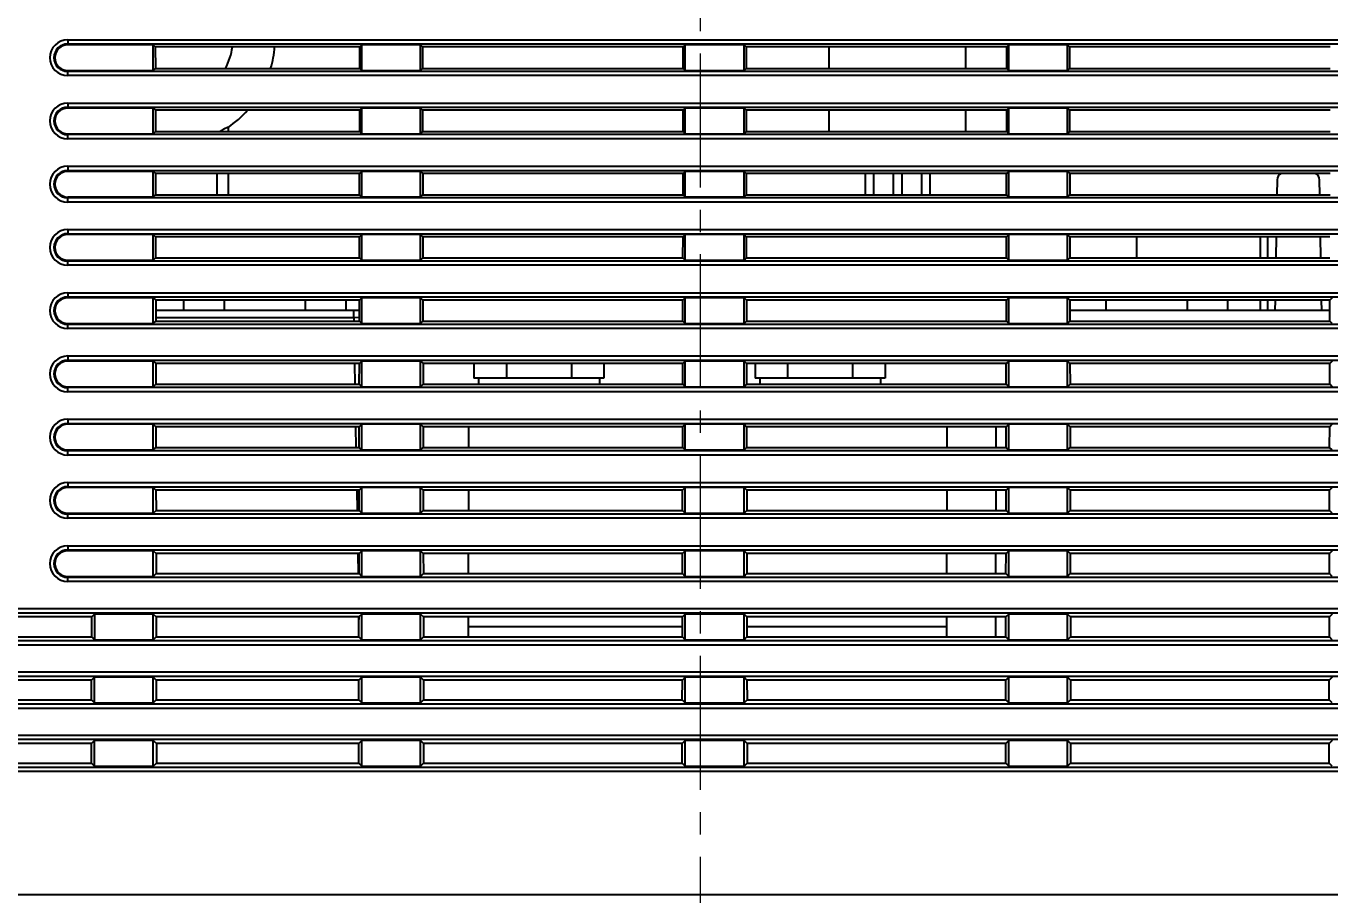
# Model space of a CAD drawing. Header units: millimetres. Extents: x 509 to 2449, y -194 to 649.
# Drawn here: x 2097.2 to 2189.9, y 409.1 to 470.9 of the extents above; entities that cross this region are included whole.
import ezdxf

# ---------------------------------------------------------------- set-up
doc = ezdxf.new("R2010")
doc.units = ezdxf.units.MM
doc.header["$PDMODE"] = 3
doc.header["$PDSIZE"] = 0.7
doc.linetypes.add('CENTER', pattern=[17.8, 10.75, -2.35, 2.35, -2.35])
doc.linetypes.add('CENTER2', pattern=[28.575, 19.05, -3.175, 3.175, -3.175])
doc.layers.get('0').update_dxf_attribs({"linetype": 'CONTINUOUS'})
doc.layers.get('Defpoints').update_dxf_attribs({"linetype": 'CONTINUOUS'})
doc.layers.add('3', color=112, linetype='CENTER', lineweight=15)
doc.layers.add('Dim', color=1, linetype='CONTINUOUS')
doc.styles.add('OMI-1', font='arial.ttf', dxfattribs={"oblique": 1, "height": 3})
doc.dimstyles.new('1', dxfattribs={"dimtxt": 5, "dimasz": 2.5, "dimexe": 0.8, "dimexo": 0.3, "dimgap": 0.5, "dimtad": 1, "dimtoh": 1, "dimdec": 1, "dimzin": 0, "dimdsep": 46, "dimtxsty": 'OMI-1', "dimcen": 0, "dimclrd": 256, "dimclre": 256, "dimclrt": 256, "dimadec": 0, "dimazin": 0, "dimtfac": 0.8, "dimtdec": 1, "dimtix": 1, "dimtmove": 0, "dimatfit": 3, "dimfxl": 1, "dimtolj": 1, "dimtzin": 0, "dimarcsym": 0})

# ---------------------------------------------------------------- blocks, each defined once
blk = doc.blocks.new('*D4089')
at = {"layer": 'Defpoints', "color": 0}
for p in [(2249.386, 529.596), (2057.85, 481.728), (2249.386, 443.628)]:
    blk.add_point(p, dxfattribs=at)
at = {"layer": 'Dim', "lineweight": -2}
for p, q in [((2057.85, 482.028), (2057.85, 530.396)), ((2249.386, 443.928), (2249.386, 530.396)), ((2060.35, 529.596), (2246.886, 529.596))]:
    blk.add_line(p, q, dxfattribs=at)
at = {"layer": 'Dim'}
for points in [[(2060.35, 530.013), (2060.35, 529.18), (2057.85, 529.596)], [(2246.886, 529.18), (2246.886, 530.013), (2249.386, 529.596)]]:
    blk.add_solid(points, dxfattribs=at)
at = {"layer": 'Dim', "insert": (2153.618, 531.628), "char_height": 3, "attachment_point": 5, "style": 'OMI-1'}
blk.add_mtext('\\A1;191.5', dxfattribs=at)

msp = doc.modelspace()

# ---------------------------------------------------------------- linework, layer by layer
at = {"color": 7, "linetype": 'Continuous'}
for p, q in [((2100.15, 469.903), (2100.15, 469.541)), ((2100.15, 469.903), (2215.15, 469.903)), ((2100.15, 469.604), (2215.15, 469.604)), ((2106.237, 469.541), (2100.15, 469.541)), ((2106.237, 467.716), (2106.237, 469.541)), ((2106.237, 469.541), (2106.378, 469.4)), ((2106.378, 469.4), (2106.381, 467.86)), ((2120.921, 469.4), (2106.378, 469.4)), ((2120.918, 467.86), (2120.921, 469.4)), ((2121.062, 469.541), (2120.921, 469.4)), ((2121.062, 467.716), (2121.062, 469.541)), ((2125.237, 469.541), (2121.062, 469.541)), ((2125.237, 467.716), (2125.237, 469.541)), ((2125.237, 469.541), (2125.378, 469.4)), ((2125.378, 469.4), (2125.381, 467.86)), ((2143.921, 469.4), (2125.378, 469.4)), ((2143.918, 467.86), (2143.921, 469.4)), ((2144.062, 469.541), (2143.921, 469.4)), ((2144.062, 467.716), (2144.062, 469.541)), ((2148.237, 469.541), (2144.062, 469.541)), ((2148.237, 467.716), (2148.237, 469.541)), ((2148.237, 469.541), (2148.378, 469.4)), ((2148.378, 469.4), (2148.381, 467.86)), ((2166.921, 469.4), (2148.378, 469.4)), ((2154.3, 467.86), (2154.3, 469.4)), ((2164, 467.86), (2164, 469.4)), ((2166.918, 467.86), (2166.921, 469.4)), ((2167.062, 469.541), (2166.921, 469.4)), ((2167.062, 467.716), (2167.062, 469.541)), ((2171.237, 469.541), (2167.062, 469.541)), ((2171.237, 467.716), (2171.237, 469.541)), ((2171.237, 469.541), (2171.378, 469.4)), ((2171.378, 469.4), (2171.381, 467.86)), ((2189.921, 469.4), (2171.378, 469.4)), ((2100.15, 467.354), (2100.15, 467.716)), ((2100.15, 467.716), (2106.237, 467.716)), ((2215.15, 467.652), (2100.15, 467.652)), ((2215.15, 467.354), (2100.15, 467.354)), ((2106.237, 467.716), (2106.381, 467.86)), ((2106.381, 467.86), (2120.918, 467.86)), ((2121.062, 467.716), (2120.918, 467.86)), ((2121.062, 467.716), (2125.237, 467.716)), ((2125.237, 467.716), (2125.381, 467.86)), ((2125.381, 467.86), (2143.918, 467.86)), ((2144.062, 467.716), (2143.918, 467.86)), ((2144.062, 467.716), (2148.237, 467.716)), ((2148.237, 467.716), (2148.381, 467.86)), ((2148.381, 467.86), (2166.918, 467.86)), ((2167.062, 467.716), (2166.918, 467.86)), ((2167.062, 467.716), (2171.237, 467.716)), ((2171.237, 467.716), (2171.381, 467.86)), ((2171.381, 467.86), (2189.918, 467.86)), ((2100.15, 465.403), (2100.15, 465.041)), ((2100.15, 465.403), (2215.15, 465.403)), ((2100.15, 465.104), (2215.15, 465.104)), ((2106.237, 465.041), (2100.15, 465.041)), ((2106.237, 463.216), (2106.237, 465.041)), ((2106.237, 465.041), (2106.385, 464.893)), ((2106.385, 464.893), (2106.388, 463.366)), ((2120.914, 464.893), (2106.385, 464.893)), ((2120.912, 463.366), (2120.914, 464.893)), ((2121.062, 465.041), (2120.914, 464.893)), ((2121.062, 463.216), (2121.062, 465.041)), ((2125.237, 465.041), (2121.062, 465.041)), ((2125.237, 463.216), (2125.237, 465.041)), ((2125.237, 465.041), (2125.385, 464.893)), ((2125.385, 464.893), (2125.388, 463.366)), ((2143.914, 464.893), (2125.385, 464.893)), ((2143.912, 463.366), (2143.914, 464.893)), ((2144.062, 465.041), (2143.914, 464.893)), ((2144.062, 463.216), (2144.062, 465.041)), ((2148.237, 465.041), (2144.062, 465.041)), ((2148.237, 463.216), (2148.237, 465.041)), ((2148.237, 465.041), (2148.385, 464.893)), ((2148.385, 464.893), (2148.388, 463.366)), ((2166.914, 464.893), (2148.385, 464.893)), ((2154.3, 463.366), (2154.3, 464.893)), ((2164, 463.366), (2164, 464.893)), ((2166.912, 463.366), (2166.914, 464.893)), ((2167.062, 465.041), (2166.914, 464.893)), ((2167.062, 463.216), (2167.062, 465.041)), ((2171.237, 465.041), (2167.062, 465.041)), ((2171.237, 463.216), (2171.237, 465.041)), ((2171.237, 465.041), (2171.385, 464.893)), ((2171.385, 464.893), (2171.388, 463.366)), ((2189.914, 464.893), (2171.385, 464.893)), ((2111.55, 463.661), (2111.55, 463.366)), ((2100.15, 462.854), (2100.15, 463.216)), ((2100.15, 463.216), (2106.237, 463.216)), ((2215.15, 463.152), (2100.15, 463.152)), ((2215.15, 462.854), (2100.15, 462.854)), ((2106.237, 463.216), (2106.388, 463.366)), ((2106.388, 463.366), (2120.912, 463.366)), ((2121.062, 463.216), (2120.912, 463.366)), ((2121.062, 463.216), (2125.237, 463.216)), ((2125.237, 463.216), (2125.388, 463.366)), ((2125.388, 463.366), (2143.912, 463.366)), ((2144.062, 463.216), (2143.912, 463.366)), ((2144.062, 463.216), (2148.237, 463.216)), ((2148.237, 463.216), (2148.388, 463.366)), ((2148.388, 463.366), (2166.912, 463.366)), ((2167.062, 463.216), (2166.912, 463.366)), ((2167.062, 463.216), (2171.237, 463.216)), ((2171.237, 463.216), (2171.388, 463.366)), ((2171.388, 463.366), (2189.912, 463.366)), ((2100.15, 460.903), (2100.15, 460.541)), ((2100.15, 460.903), (2215.15, 460.903)), ((2100.15, 460.604), (2215.15, 460.604)), ((2106.237, 460.541), (2100.15, 460.541)), ((2106.237, 458.716), (2106.237, 460.541)), ((2106.237, 460.541), (2106.392, 460.386)), ((2106.392, 460.386), (2106.394, 458.873)), ((2120.907, 460.386), (2106.392, 460.386)), ((2110.75, 460.386), (2110.75, 458.873)), ((2111.55, 460.386), (2111.55, 458.873)), ((2120.905, 458.873), (2120.907, 460.386)), ((2121.062, 460.541), (2120.907, 460.386)), ((2121.062, 458.716), (2121.062, 460.541)), ((2125.237, 460.541), (2121.062, 460.541)), ((2125.237, 458.716), (2125.237, 460.541)), ((2125.237, 460.541), (2125.392, 460.386)), ((2125.392, 460.386), (2125.394, 458.873)), ((2143.907, 460.386), (2125.392, 460.386)), ((2143.905, 458.873), (2143.907, 460.386)), ((2144.062, 460.541), (2143.907, 460.386)), ((2144.062, 458.716), (2144.062, 460.541)), ((2148.237, 460.541), (2144.062, 460.541)), ((2148.237, 458.716), (2148.237, 460.541)), ((2148.237, 460.541), (2148.392, 460.386)), ((2148.392, 460.386), (2148.394, 458.873)), ((2166.907, 460.386), (2148.392, 460.386)), ((2156.85, 460.386), (2156.85, 458.873)), ((2157.45, 460.386), (2157.45, 458.873)), ((2158.85, 460.386), (2158.85, 458.873)), ((2159.45, 460.386), (2159.45, 458.873)), ((2160.85, 460.386), (2160.85, 458.873)), ((2161.45, 460.386), (2161.45, 458.873)), ((2166.905, 458.873), (2166.907, 460.386)), ((2167.062, 460.541), (2166.907, 460.386)), ((2167.062, 458.716), (2167.062, 460.541)), ((2171.237, 460.541), (2167.062, 460.541)), ((2171.237, 458.716), (2171.237, 460.541)), ((2171.237, 460.541), (2171.392, 460.386)), ((2171.392, 460.386), (2171.394, 458.873)), ((2189.907, 460.386), (2171.392, 460.386)), ((2186.141, 459.937), (2186.122, 458.873)), ((2189.177, 458.873), (2189.158, 459.937)), ((2100.15, 458.354), (2100.15, 458.716)), ((2100.15, 458.716), (2106.237, 458.716)), ((2215.15, 458.652), (2100.15, 458.652)), ((2215.15, 458.354), (2100.15, 458.354)), ((2106.237, 458.716), (2106.394, 458.873)), ((2106.394, 458.873), (2120.905, 458.873)), ((2121.062, 458.716), (2120.905, 458.873)), ((2121.062, 458.716), (2125.237, 458.716)), ((2125.237, 458.716), (2125.394, 458.873)), ((2125.394, 458.873), (2143.905, 458.873)), ((2144.062, 458.716), (2143.905, 458.873)), ((2144.062, 458.716), (2148.237, 458.716)), ((2148.237, 458.716), (2148.394, 458.873)), ((2148.394, 458.873), (2166.905, 458.873)), ((2167.062, 458.716), (2166.905, 458.873)), ((2167.062, 458.716), (2171.237, 458.716)), ((2171.237, 458.716), (2171.394, 458.873)), ((2171.394, 458.873), (2189.905, 458.873)), ((2100.15, 456.403), (2100.15, 456.041)), ((2100.15, 456.403), (2215.15, 456.403)), ((2100.15, 456.104), (2215.15, 456.104)), ((2106.237, 456.041), (2100.15, 456.041)), ((2106.237, 454.216), (2106.237, 456.041)), ((2106.237, 456.041), (2106.399, 455.879)), ((2106.399, 455.879), (2106.401, 454.38)), ((2120.9, 455.879), (2106.399, 455.879)), ((2120.898, 454.38), (2120.9, 455.879)), ((2121.062, 456.041), (2120.9, 455.879)), ((2121.062, 454.216), (2121.062, 456.041)), ((2125.237, 456.041), (2121.062, 456.041)), ((2125.237, 454.216), (2125.237, 456.041)), ((2125.237, 456.041), (2125.399, 455.879)), ((2125.399, 455.879), (2125.401, 454.38)), ((2143.9, 455.879), (2125.399, 455.879)), ((2143.898, 454.38), (2143.9, 455.879)), ((2144.062, 456.041), (2143.9, 455.879)), ((2144.062, 454.216), (2144.062, 456.041)), ((2148.237, 456.041), (2144.062, 456.041)), ((2148.237, 454.216), (2148.237, 456.041)), ((2148.237, 456.041), (2148.399, 455.879)), ((2148.399, 455.879), (2148.401, 454.38)), ((2166.9, 455.879), (2148.399, 455.879)), ((2166.898, 454.38), (2166.9, 455.879)), ((2167.062, 456.041), (2166.9, 455.879)), ((2167.062, 454.216), (2167.062, 456.041)), ((2171.237, 456.041), (2167.062, 456.041)), ((2171.237, 454.216), (2171.237, 456.041)), ((2171.237, 456.041), (2171.399, 455.879)), ((2171.399, 455.879), (2171.401, 454.38)), ((2189.9, 455.879), (2171.399, 455.879)), ((2176.15, 455.879), (2176.15, 454.38)), ((2184.95, 454.38), (2184.95, 455.879)), ((2185.45, 455.879), (2185.45, 454.38)), ((2186.07, 455.879), (2186.044, 454.38)), ((2189.255, 454.38), (2189.229, 455.879)), ((2106.237, 454.216), (2106.401, 454.38)), ((2106.401, 454.38), (2120.898, 454.38)), ((2121.062, 454.216), (2120.898, 454.38)), ((2125.237, 454.216), (2125.401, 454.38)), ((2125.401, 454.38), (2143.898, 454.38)), ((2144.062, 454.216), (2143.898, 454.38)), ((2148.237, 454.216), (2148.401, 454.38)), ((2148.401, 454.38), (2166.898, 454.38)), ((2167.062, 454.216), (2166.898, 454.38)), ((2171.237, 454.216), (2171.401, 454.38)), ((2171.401, 454.38), (2189.898, 454.38)), ((2100.15, 453.854), (2100.15, 454.216)), ((2100.15, 454.216), (2106.237, 454.216)), ((2215.15, 454.152), (2100.15, 454.152)), ((2215.15, 453.854), (2100.15, 453.854)), ((2121.062, 454.216), (2125.237, 454.216)), ((2144.062, 454.216), (2148.237, 454.216)), ((2167.062, 454.216), (2171.237, 454.216)), ((2100.15, 451.903), (2100.15, 451.541)), ((2100.15, 451.903), (2215.15, 451.903)), ((2100.15, 451.604), (2215.15, 451.604)), ((2106.237, 451.541), (2100.15, 451.541)), ((2106.237, 449.716), (2106.237, 451.541)), ((2106.237, 451.541), (2106.406, 451.372)), ((2121.062, 451.541), (2120.893, 451.372)), ((2121.062, 449.716), (2121.062, 451.541)), ((2125.237, 451.541), (2121.062, 451.541)), ((2125.237, 449.716), (2125.237, 451.541)), ((2125.237, 451.541), (2125.406, 451.372)), ((2144.062, 451.541), (2143.893, 451.372)), ((2144.062, 449.716), (2144.062, 451.541)), ((2148.237, 451.541), (2144.062, 451.541)), ((2148.237, 449.716), (2148.237, 451.541)), ((2148.237, 451.541), (2148.406, 451.372)), ((2167.062, 451.541), (2166.893, 451.372)), ((2167.062, 449.716), (2167.062, 451.541)), ((2171.237, 451.541), (2167.062, 451.541)), ((2171.237, 449.716), (2171.237, 451.541)), ((2171.237, 451.541), (2171.406, 451.372)), ((2190.062, 451.541), (2189.893, 451.372)), ((2106.406, 451.372), (2106.408, 449.887)), ((2120.893, 451.372), (2106.406, 451.372)), ((2120.892, 450.628), (2106.407, 450.628)), ((2108.376, 451.372), (2108.376, 450.628)), ((2111.263, 451.372), (2111.263, 450.628)), ((2117.036, 451.372), (2117.036, 450.628)), ((2119.923, 451.372), (2119.923, 450.628)), ((2120.484, 450.128), (2120.484, 450.628)), ((2120.891, 449.887), (2120.893, 451.372)), ((2125.406, 451.372), (2125.408, 449.887)), ((2143.893, 451.372), (2125.406, 451.372)), ((2143.891, 449.887), (2143.893, 451.372)), ((2148.406, 451.372), (2148.408, 449.887)), ((2166.893, 451.372), (2148.406, 451.372)), ((2166.891, 449.887), (2166.893, 451.372)), ((2189.893, 451.372), (2171.406, 451.372)), ((2171.406, 451.372), (2171.408, 449.887)), ((2189.892, 450.628), (2171.407, 450.628)), ((2173.963, 451.372), (2173.963, 450.628)), ((2179.736, 451.372), (2179.736, 450.628)), ((2182.623, 451.372), (2182.623, 450.628)), ((2184.95, 450.628), (2184.95, 451.372)), ((2185.45, 451.372), (2185.45, 450.628)), ((2185.991, 451.372), (2185.978, 450.628)), ((2189.321, 450.628), (2189.308, 451.372)), ((2189.891, 449.887), (2189.893, 451.372)), ((2100.15, 449.354), (2100.15, 449.716)), ((2100.15, 449.716), (2106.237, 449.716)), ((2215.15, 449.652), (2100.15, 449.652)), ((2106.237, 449.716), (2106.408, 449.887)), ((2120.484, 450.128), (2106.408, 450.128)), ((2106.408, 449.887), (2120.891, 449.887)), ((2120.891, 450.132), (2120.484, 450.128)), ((2120.484, 450.128), (2120.488, 449.88)), ((2121.062, 449.716), (2120.891, 449.887)), ((2121.062, 449.716), (2125.237, 449.716)), ((2125.237, 449.716), (2125.408, 449.887)), ((2125.408, 449.887), (2143.891, 449.887)), ((2144.062, 449.716), (2143.891, 449.887)), ((2144.062, 449.716), (2148.237, 449.716)), ((2148.237, 449.716), (2148.408, 449.887)), ((2148.408, 449.887), (2166.891, 449.887)), ((2167.062, 449.716), (2166.891, 449.887)), ((2167.062, 449.716), (2171.237, 449.716)), ((2171.237, 449.716), (2171.408, 449.887)), ((2171.408, 449.887), (2189.891, 449.887)), ((2190.062, 449.716), (2189.891, 449.887)), ((2215.15, 449.354), (2100.15, 449.354)), ((2100.15, 447.403), (2100.15, 447.041)), ((2100.15, 447.403), (2215.15, 447.403)), ((2100.15, 447.104), (2215.15, 447.104)), ((2106.237, 447.041), (2100.15, 447.041)), ((2106.237, 445.216), (2106.237, 447.041)), ((2106.237, 447.041), (2106.413, 446.865)), ((2106.413, 446.865), (2106.415, 445.394)), ((2120.886, 446.865), (2106.413, 446.865)), ((2120.541, 446.859), (2120.566, 445.388)), ((2120.884, 445.394), (2120.886, 446.865)), ((2121.062, 447.041), (2120.886, 446.865)), ((2121.062, 445.216), (2121.062, 447.041)), ((2125.237, 447.041), (2121.062, 447.041)), ((2125.237, 445.216), (2125.237, 447.041)), ((2125.237, 447.041), (2125.413, 446.865)), ((2125.413, 446.865), (2125.415, 445.394)), ((2143.886, 446.865), (2125.413, 446.865)), ((2129.031, 446.865), (2129.031, 445.828)), ((2131.34, 446.865), (2131.34, 445.828)), ((2135.959, 446.865), (2135.959, 445.828)), ((2138.268, 446.865), (2138.268, 445.828)), ((2143.884, 445.394), (2143.886, 446.865)), ((2144.062, 447.041), (2143.886, 446.865)), ((2144.062, 445.216), (2144.062, 447.041)), ((2148.237, 447.041), (2144.062, 447.041)), ((2148.237, 445.216), (2148.237, 447.041)), ((2148.237, 447.041), (2148.413, 446.865)), ((2148.413, 446.865), (2148.415, 445.394)), ((2166.886, 446.865), (2148.413, 446.865)), ((2149.031, 446.865), (2149.031, 445.828)), ((2151.34, 446.865), (2151.34, 445.828)), ((2155.959, 446.865), (2155.959, 445.828)), ((2158.268, 446.865), (2158.268, 445.828)), ((2166.884, 445.394), (2166.886, 446.865)), ((2167.062, 447.041), (2166.886, 446.865)), ((2167.062, 445.216), (2167.062, 447.041)), ((2171.237, 447.041), (2167.062, 447.041)), ((2171.237, 445.216), (2171.237, 447.041)), ((2171.237, 447.041), (2171.413, 446.865)), ((2189.886, 446.865), (2171.413, 446.865)), ((2171.413, 446.865), (2171.415, 445.394)), ((2189.884, 445.394), (2189.886, 446.865)), ((2190.062, 447.041), (2189.886, 446.865)), ((2100.15, 444.854), (2100.15, 445.216)), ((2100.15, 445.216), (2106.237, 445.216)), ((2215.15, 445.152), (2100.15, 445.152)), ((2106.237, 445.216), (2106.415, 445.394)), ((2106.415, 445.394), (2120.884, 445.394)), ((2121.062, 445.216), (2120.884, 445.394)), ((2121.062, 445.216), (2125.237, 445.216)), ((2125.237, 445.216), (2125.415, 445.394)), ((2125.415, 445.394), (2143.884, 445.394)), ((2138.268, 445.828), (2129.031, 445.828)), ((2129.35, 445.828), (2129.35, 445.394)), ((2137.95, 445.828), (2137.95, 445.394)), ((2144.062, 445.216), (2143.884, 445.394)), ((2144.062, 445.216), (2148.237, 445.216)), ((2148.237, 445.216), (2148.415, 445.394)), ((2148.415, 445.394), (2166.884, 445.394)), ((2158.268, 445.828), (2149.031, 445.828)), ((2149.35, 445.828), (2149.35, 445.394)), ((2157.95, 445.828), (2157.95, 445.394)), ((2167.062, 445.216), (2166.884, 445.394)), ((2167.062, 445.216), (2171.237, 445.216)), ((2171.237, 445.216), (2171.415, 445.394)), ((2171.415, 445.394), (2189.884, 445.394)), ((2190.062, 445.216), (2189.884, 445.394)), ((2215.15, 444.854), (2100.15, 444.854)), ((2100.15, 442.903), (2100.15, 442.541)), ((2100.15, 442.903), (2215.15, 442.903)), ((2100.15, 442.604), (2215.15, 442.604)), ((2106.237, 442.541), (2100.15, 442.541)), ((2106.237, 440.716), (2106.237, 442.541)), ((2106.237, 442.541), (2106.42, 442.358)), ((2106.42, 442.358), (2106.422, 440.901)), ((2120.879, 442.358), (2106.42, 442.358)), ((2120.619, 442.354), (2120.645, 440.897)), ((2120.877, 440.901), (2120.879, 442.358)), ((2121.062, 442.541), (2120.879, 442.358)), ((2121.062, 440.716), (2121.062, 442.541)), ((2125.237, 442.541), (2121.062, 442.541)), ((2125.237, 440.716), (2125.237, 442.541)), ((2125.237, 442.541), (2125.42, 442.358)), ((2125.42, 442.358), (2125.422, 440.901)), ((2143.879, 442.358), (2125.42, 442.358)), ((2128.65, 442.358), (2128.65, 440.901)), ((2143.877, 440.901), (2143.879, 442.358)), ((2144.062, 442.541), (2143.879, 442.358)), ((2144.062, 440.716), (2144.062, 442.541)), ((2148.237, 442.541), (2144.062, 442.541)), ((2148.237, 440.716), (2148.237, 442.541)), ((2148.237, 442.541), (2148.42, 442.358)), ((2148.42, 442.358), (2148.422, 440.901)), ((2166.879, 442.358), (2148.42, 442.358)), ((2162.65, 442.358), (2162.65, 440.901)), ((2166.15, 442.358), (2166.15, 440.901)), ((2166.877, 440.901), (2166.879, 442.358)), ((2167.062, 442.541), (2166.879, 442.358)), ((2171.237, 442.541), (2167.062, 442.541)), ((2167.062, 440.716), (2167.062, 442.541)), ((2171.237, 440.716), (2171.237, 442.541)), ((2171.237, 442.541), (2171.42, 442.358)), ((2189.879, 442.358), (2171.42, 442.358)), ((2171.42, 442.358), (2171.422, 440.901)), ((2189.877, 440.901), (2189.879, 442.358)), ((2190.062, 442.541), (2189.879, 442.358)), ((2100.15, 440.354), (2100.15, 440.716)), ((2100.15, 440.716), (2106.237, 440.716)), ((2215.15, 440.652), (2100.15, 440.652)), ((2215.15, 440.354), (2100.15, 440.354)), ((2106.237, 440.716), (2106.422, 440.901)), ((2106.422, 440.901), (2120.877, 440.901)), ((2121.062, 440.716), (2120.877, 440.901)), ((2121.062, 440.716), (2125.237, 440.716)), ((2125.237, 440.716), (2125.422, 440.901)), ((2125.422, 440.901), (2143.877, 440.901)), ((2144.062, 440.716), (2143.877, 440.901)), ((2144.062, 440.716), (2148.237, 440.716)), ((2148.237, 440.716), (2148.422, 440.901)), ((2148.422, 440.901), (2166.877, 440.901)), ((2167.062, 440.716), (2166.877, 440.901)), ((2167.062, 440.716), (2171.237, 440.716)), ((2171.237, 440.716), (2171.422, 440.901)), ((2171.422, 440.901), (2189.877, 440.901)), ((2190.062, 440.716), (2189.877, 440.901)), ((2100.15, 438.403), (2100.15, 438.041)), ((2100.15, 438.403), (2215.15, 438.403)), ((2100.15, 438.104), (2215.15, 438.104)), ((2106.237, 438.041), (2100.15, 438.041)), ((2106.237, 436.216), (2106.237, 438.041)), ((2106.237, 438.041), (2106.427, 437.851)), ((2106.427, 437.851), (2106.429, 436.408)), ((2120.873, 437.851), (2106.427, 437.851)), ((2120.698, 437.848), (2120.723, 436.405)), ((2120.87, 436.408), (2120.873, 437.851)), ((2121.062, 438.041), (2120.873, 437.851)), ((2121.062, 436.216), (2121.062, 438.041)), ((2125.237, 438.041), (2121.062, 438.041)), ((2125.237, 436.216), (2125.237, 438.041)), ((2125.237, 438.041), (2125.427, 437.851)), ((2125.427, 437.851), (2125.429, 436.408)), ((2143.873, 437.851), (2125.427, 437.851)), ((2128.65, 437.851), (2128.65, 436.408)), ((2143.87, 436.408), (2143.873, 437.851)), ((2144.062, 438.041), (2143.873, 437.851)), ((2144.062, 436.216), (2144.062, 438.041)), ((2148.237, 438.041), (2144.062, 438.041)), ((2148.237, 436.216), (2148.237, 438.041)), ((2148.237, 438.041), (2148.427, 437.851)), ((2148.427, 437.851), (2148.429, 436.408)), ((2166.873, 437.851), (2148.427, 437.851)), ((2162.65, 437.851), (2162.65, 436.408)), ((2166.15, 437.851), (2166.15, 436.408)), ((2166.87, 436.408), (2166.873, 437.851)), ((2167.062, 438.041), (2166.873, 437.851)), ((2171.237, 438.041), (2167.062, 438.041)), ((2167.062, 436.216), (2167.062, 438.041)), ((2171.237, 436.216), (2171.237, 438.041)), ((2171.237, 438.041), (2171.427, 437.851)), ((2189.873, 437.851), (2171.427, 437.851)), ((2171.427, 437.851), (2171.429, 436.408)), ((2189.87, 436.408), (2189.873, 437.851)), ((2190.062, 438.041), (2189.873, 437.851)), ((2100.15, 435.854), (2100.15, 436.216)), ((2100.15, 436.216), (2106.237, 436.216)), ((2215.15, 436.152), (2100.15, 436.152)), ((2215.15, 435.854), (2100.15, 435.854)), ((2106.237, 436.216), (2106.429, 436.408)), ((2106.429, 436.408), (2120.87, 436.408)), ((2121.062, 436.216), (2120.87, 436.408)), ((2121.062, 436.216), (2125.237, 436.216)), ((2125.237, 436.216), (2125.429, 436.408)), ((2125.429, 436.408), (2143.87, 436.408)), ((2144.062, 436.216), (2143.87, 436.408)), ((2144.062, 436.216), (2148.237, 436.216)), ((2148.237, 436.216), (2148.429, 436.408)), ((2148.429, 436.408), (2166.87, 436.408)), ((2167.062, 436.216), (2166.87, 436.408)), ((2167.062, 436.216), (2171.237, 436.216)), ((2171.237, 436.216), (2171.429, 436.408)), ((2171.429, 436.408), (2189.87, 436.408)), ((2190.062, 436.216), (2189.87, 436.408)), ((2100.15, 433.903), (2100.15, 433.541)), ((2100.15, 433.903), (2215.15, 433.903)), ((2100.15, 433.604), (2215.15, 433.604)), ((2106.237, 433.541), (2100.15, 433.541)), ((2106.237, 431.716), (2106.237, 433.541)), ((2106.237, 433.541), (2106.433, 433.345)), ((2106.433, 433.345), (2106.436, 431.914)), ((2120.866, 433.345), (2106.433, 433.345)), ((2120.777, 433.343), (2120.801, 431.913)), ((2120.863, 431.914), (2120.866, 433.345)), ((2121.062, 433.541), (2120.866, 433.345)), ((2121.062, 431.716), (2121.062, 433.541)), ((2125.237, 433.541), (2121.062, 433.541)), ((2125.237, 431.716), (2125.237, 433.541)), ((2125.237, 433.541), (2125.433, 433.345)), ((2125.433, 433.345), (2125.436, 431.914)), ((2143.866, 433.345), (2125.433, 433.345)), ((2128.65, 431.914), (2128.65, 433.345)), ((2143.863, 431.914), (2143.866, 433.345)), ((2144.062, 433.541), (2143.866, 433.345)), ((2144.062, 431.716), (2144.062, 433.541)), ((2148.237, 433.541), (2144.062, 433.541)), ((2148.237, 431.716), (2148.237, 433.541)), ((2148.237, 433.541), (2148.433, 433.345)), ((2148.433, 433.345), (2148.436, 431.914)), ((2166.866, 433.345), (2148.433, 433.345)), ((2162.65, 431.914), (2162.65, 433.345)), ((2166.15, 431.914), (2166.15, 433.345)), ((2166.863, 431.914), (2166.866, 433.345)), ((2167.062, 433.541), (2166.866, 433.345)), ((2171.237, 433.541), (2167.062, 433.541)), ((2167.062, 431.716), (2167.062, 433.541)), ((2171.237, 433.541), (2171.433, 433.345)), ((2171.237, 431.716), (2171.237, 433.541)), ((2189.866, 433.345), (2171.433, 433.345)), ((2171.433, 433.345), (2171.436, 431.914)), ((2189.863, 431.914), (2189.866, 433.345)), ((2190.062, 433.541), (2189.866, 433.345)), ((2100.15, 431.354), (2100.15, 431.716)), ((2100.15, 431.716), (2106.237, 431.716)), ((2215.15, 431.652), (2100.15, 431.652)), ((2215.15, 431.354), (2100.15, 431.354)), ((2106.237, 431.716), (2106.436, 431.914)), ((2106.436, 431.914), (2120.863, 431.914)), ((2121.062, 431.716), (2120.863, 431.914)), ((2121.062, 431.716), (2125.237, 431.716)), ((2125.237, 431.716), (2125.436, 431.914)), ((2125.436, 431.914), (2143.863, 431.914)), ((2144.062, 431.716), (2143.863, 431.914)), ((2144.062, 431.716), (2148.237, 431.716)), ((2148.237, 431.716), (2148.436, 431.914)), ((2148.436, 431.914), (2166.863, 431.914)), ((2167.062, 431.716), (2166.863, 431.914)), ((2167.062, 431.716), (2171.237, 431.716)), ((2171.237, 431.716), (2171.436, 431.914)), ((2171.436, 431.914), (2189.863, 431.914)), ((2190.062, 431.716), (2189.863, 431.914)), ((2215.15, 429.403), (2075.15, 429.403)), ((2215.15, 429.104), (2075.15, 429.104)), ((2101.859, 428.838), (2086.94, 428.838)), ((2101.857, 427.421), (2101.859, 428.838)), ((2102.062, 429.041), (2101.859, 428.838)), ((2102.062, 429.041), (2102.062, 427.216)), ((2106.237, 429.041), (2102.062, 429.041)), ((2106.237, 427.216), (2106.237, 429.041)), ((2106.237, 429.041), (2106.44, 428.838)), ((2106.44, 428.838), (2106.442, 427.421)), ((2120.859, 428.838), (2106.44, 428.838)), ((2120.855, 428.838), (2120.858, 428.648)), ((2120.857, 427.421), (2120.859, 428.838)), ((2121.062, 429.041), (2120.859, 428.838)), ((2121.062, 427.216), (2121.062, 429.041)), ((2125.237, 429.041), (2121.062, 429.041)), ((2125.237, 427.216), (2125.237, 429.041)), ((2125.237, 429.041), (2125.44, 428.838)), ((2125.44, 428.838), (2125.442, 427.421)), ((2143.859, 428.838), (2125.44, 428.838)), ((2128.65, 427.421), (2128.65, 428.838)), ((2143.857, 427.421), (2143.859, 428.838)), ((2144.062, 429.041), (2143.859, 428.838)), ((2144.062, 427.216), (2144.062, 429.041)), ((2148.237, 429.041), (2144.062, 429.041)), ((2148.237, 427.216), (2148.237, 429.041)), ((2148.237, 429.041), (2148.44, 428.838)), ((2148.44, 428.838), (2148.442, 427.421)), ((2166.859, 428.838), (2148.44, 428.838)), ((2162.65, 427.421), (2162.65, 428.838)), ((2166.15, 427.421), (2166.15, 428.838)), ((2166.857, 427.421), (2166.859, 428.838)), ((2167.062, 429.041), (2166.859, 428.838)), ((2171.237, 429.041), (2167.062, 429.041)), ((2167.062, 427.216), (2167.062, 429.041)), ((2171.237, 429.041), (2171.44, 428.838)), ((2171.237, 427.216), (2171.237, 429.041)), ((2189.859, 428.838), (2171.44, 428.838)), ((2171.44, 428.838), (2171.442, 427.421)), ((2189.857, 427.421), (2189.859, 428.838)), ((2190.062, 429.041), (2189.859, 428.838)), ((2086.942, 427.421), (2101.857, 427.421)), ((2102.062, 427.216), (2101.857, 427.421)), ((2106.237, 427.216), (2106.442, 427.421)), ((2106.442, 427.421), (2120.857, 427.421)), ((2121.062, 427.216), (2120.857, 427.421)), ((2125.237, 427.216), (2125.442, 427.421)), ((2125.442, 427.421), (2143.857, 427.421)), ((2143.858, 428.128), (2128.65, 428.128)), ((2144.062, 427.216), (2143.857, 427.421)), ((2148.237, 427.216), (2148.442, 427.421)), ((2162.65, 428.128), (2148.441, 428.128)), ((2148.442, 427.421), (2166.857, 427.421)), ((2167.062, 427.216), (2166.857, 427.421)), ((2171.237, 427.216), (2171.442, 427.421)), ((2171.442, 427.421), (2189.857, 427.421)), ((2190.062, 427.216), (2189.857, 427.421)), ((2075.15, 427.152), (2215.15, 427.152)), ((2075.15, 426.854), (2215.15, 426.854)), ((2102.062, 427.216), (2106.237, 427.216)), ((2121.062, 427.216), (2125.237, 427.216)), ((2144.062, 427.216), (2148.237, 427.216)), ((2167.062, 427.216), (2171.237, 427.216)), ((2215.15, 424.903), (2075.15, 424.903)), ((2215.15, 424.604), (2075.15, 424.604)), ((2101.852, 424.331), (2086.947, 424.331)), ((2101.85, 422.928), (2101.852, 424.331)), ((2102.062, 424.541), (2101.852, 424.331)), ((2102.062, 422.716), (2102.062, 424.541)), ((2106.237, 424.541), (2102.062, 424.541)), ((2106.237, 422.716), (2106.237, 424.541)), ((2106.237, 424.541), (2106.447, 424.331)), ((2106.447, 424.331), (2106.449, 422.928)), ((2120.852, 424.331), (2106.447, 424.331)), ((2120.85, 422.928), (2120.852, 424.331)), ((2121.062, 424.541), (2120.852, 424.331)), ((2121.062, 422.716), (2121.062, 424.541)), ((2125.237, 424.541), (2121.062, 424.541)), ((2125.237, 422.716), (2125.237, 424.541)), ((2125.237, 424.541), (2125.447, 424.331)), ((2125.447, 424.331), (2125.449, 422.928)), ((2143.852, 424.331), (2125.447, 424.331)), ((2143.85, 422.928), (2143.852, 424.331)), ((2144.062, 424.541), (2143.852, 424.331)), ((2144.062, 422.716), (2144.062, 424.541)), ((2148.237, 424.541), (2144.062, 424.541)), ((2148.237, 422.716), (2148.237, 424.541)), ((2148.237, 424.541), (2148.447, 424.331)), ((2148.447, 424.331), (2148.449, 422.928)), ((2166.852, 424.331), (2148.447, 424.331)), ((2166.85, 422.928), (2166.852, 424.331)), ((2167.062, 424.541), (2166.852, 424.331)), ((2171.237, 424.541), (2167.062, 424.541)), ((2167.062, 422.716), (2167.062, 424.541)), ((2171.237, 424.541), (2171.447, 424.331)), ((2171.237, 422.716), (2171.237, 424.541)), ((2189.852, 424.331), (2171.447, 424.331)), ((2171.447, 424.331), (2171.449, 422.928)), ((2189.85, 422.928), (2189.852, 424.331)), ((2190.062, 424.541), (2189.852, 424.331)), ((2086.949, 422.928), (2101.85, 422.928)), ((2102.062, 422.716), (2101.85, 422.928)), ((2106.237, 422.716), (2106.449, 422.928)), ((2106.449, 422.928), (2120.85, 422.928)), ((2121.062, 422.716), (2120.85, 422.928)), ((2125.237, 422.716), (2125.449, 422.928)), ((2125.449, 422.928), (2143.85, 422.928)), ((2144.062, 422.716), (2143.85, 422.928)), ((2148.237, 422.716), (2148.449, 422.928)), ((2148.449, 422.928), (2166.85, 422.928)), ((2167.062, 422.716), (2166.85, 422.928)), ((2171.237, 422.716), (2171.449, 422.928)), ((2171.449, 422.928), (2189.85, 422.928)), ((2190.062, 422.716), (2189.85, 422.928)), ((2075.15, 422.652), (2215.15, 422.652)), ((2075.15, 422.354), (2215.15, 422.354)), ((2102.062, 422.716), (2106.237, 422.716)), ((2121.062, 422.716), (2125.237, 422.716)), ((2144.062, 422.716), (2148.237, 422.716)), ((2167.062, 422.716), (2171.237, 422.716)), ((2215.15, 420.403), (2075.15, 420.403)), ((2215.15, 420.104), (2075.15, 420.104)), ((2102.062, 420.041), (2101.845, 419.824)), ((2102.062, 418.216), (2102.062, 420.041)), ((2106.237, 420.041), (2102.062, 420.041)), ((2106.237, 418.216), (2106.237, 420.041)), ((2106.237, 420.041), (2106.454, 419.824)), ((2121.062, 420.041), (2120.845, 419.824)), ((2121.062, 418.216), (2121.062, 420.041)), ((2125.237, 420.041), (2121.062, 420.041)), ((2125.237, 418.216), (2125.237, 420.041)), ((2125.237, 420.041), (2125.454, 419.824)), ((2144.062, 420.041), (2143.845, 419.824)), ((2148.237, 420.041), (2144.062, 420.041)), ((2144.062, 418.216), (2144.062, 420.041)), ((2148.237, 418.216), (2148.237, 420.041)), ((2148.237, 420.041), (2148.454, 419.824)), ((2167.062, 420.041), (2166.845, 419.824)), ((2171.237, 420.041), (2167.062, 420.041)), ((2167.062, 418.216), (2167.062, 420.041)), ((2171.237, 420.041), (2171.454, 419.824)), ((2171.237, 418.216), (2171.237, 420.041)), ((2190.062, 420.041), (2189.845, 419.824)), ((2101.845, 419.824), (2086.954, 419.824)), ((2101.843, 418.435), (2101.845, 419.824)), ((2106.454, 419.824), (2106.456, 418.435)), ((2120.845, 419.824), (2106.454, 419.824)), ((2120.843, 418.435), (2120.845, 419.824)), ((2125.454, 419.824), (2125.456, 418.435)), ((2143.845, 419.824), (2125.454, 419.824)), ((2143.843, 418.435), (2143.845, 419.824)), ((2166.845, 419.824), (2148.454, 419.824)), ((2148.454, 419.824), (2148.456, 418.435)), ((2166.843, 418.435), (2166.845, 419.824)), ((2189.845, 419.824), (2171.454, 419.824)), ((2171.454, 419.824), (2171.456, 418.435)), ((2189.843, 418.435), (2189.845, 419.824)), ((2075.15, 418.152), (2215.15, 418.152)), ((2086.956, 418.435), (2101.843, 418.435)), ((2102.062, 418.216), (2101.843, 418.435)), ((2102.062, 418.216), (2106.237, 418.216)), ((2106.237, 418.216), (2106.456, 418.435)), ((2106.456, 418.435), (2120.843, 418.435)), ((2121.062, 418.216), (2120.843, 418.435)), ((2121.062, 418.216), (2125.237, 418.216)), ((2125.237, 418.216), (2125.456, 418.435)), ((2125.456, 418.435), (2143.843, 418.435)), ((2144.062, 418.216), (2143.843, 418.435)), ((2144.062, 418.216), (2148.237, 418.216)), ((2148.237, 418.216), (2148.456, 418.435)), ((2148.456, 418.435), (2166.843, 418.435)), ((2167.062, 418.216), (2166.843, 418.435)), ((2167.062, 418.216), (2171.237, 418.216)), ((2171.237, 418.216), (2171.456, 418.435)), ((2171.456, 418.435), (2189.843, 418.435)), ((2190.062, 418.216), (2189.843, 418.435)), ((2075.15, 417.854), (2215.15, 417.854)), ((2058.15, 409.078), (2232.15, 409.078))]:
    msp.add_line(p, q, dxfattribs=at)
for centre, radius, start, end in [((2100.15, 468.628), 1.275, 90, 270), ((2100.15, 468.628), 0.976, 90, 270), ((2100.15, 468.628), 0.913, 90, 270), ((2107.15, 470.028), 4.75, 332.8246, 352.39062), ((2107.15, 470.028), 7.74, 343.7254, 355.33978), ((2100.15, 464.128), 1.275, 90, 270), ((2100.15, 464.128), 0.976, 90, 270), ((2100.15, 464.128), 0.913, 90, 270), ((2107.15, 470.028), 7.74, 304.64621, 318.42686), ((2100.15, 459.628), 1.275, 90, 270), ((2100.15, 459.628), 0.976, 90, 270), ((2100.15, 459.628), 0.913, 90, 270), ((2186.641, 459.928), 0.5, 113.61897, 179), ((2188.658, 459.928), 0.5, 1, 66.38103), ((2100.15, 455.128), 1.275, 90, 270), ((2100.15, 455.128), 0.976, 90, 270), ((2100.15, 455.128), 0.913, 90, 270), ((2100.15, 450.628), 1.275, 90, 270), ((2100.15, 450.628), 0.976, 90, 270), ((2100.15, 450.628), 0.913, 90, 270), ((2100.15, 446.128), 1.275, 90, 270), ((2100.15, 446.128), 0.976, 90, 270), ((2100.15, 446.128), 0.913, 90, 270), ((2100.15, 441.628), 1.275, 90, 270), ((2100.15, 441.628), 0.976, 90, 270), ((2100.15, 441.628), 0.913, 90, 270), ((2100.15, 437.128), 1.275, 90, 270), ((2100.15, 437.128), 0.976, 90, 270), ((2100.15, 437.128), 0.913, 90, 270), ((2100.15, 432.628), 1.275, 90, 270), ((2100.15, 432.628), 0.976, 90, 270), ((2100.15, 432.628), 0.913, 90, 270)]:
    msp.add_arc(centre, radius, start, end, dxfattribs=at)
msp.add_open_spline([(2111.55, 463.661), (2111.55, 463.666), (2111.531, 463.664), (2111.515, 463.66), (2111.49, 463.651), (2111.46, 463.639), (2111.425, 463.624), (2111.386, 463.605), (2111.329, 463.576), (2111.254, 463.536), (2111.132, 463.465), (2111.042, 463.407), (2110.984, 463.366)], degree=3, knots=[0, 0, 0, 0, 0.023339, 0.052222, 0.092532, 0.143193, 0.202838, 0.269944, 0.343012, 0.501501, 0.668712, 1, 1, 1, 1], dxfattribs=at)
at = {"layer": '3', "linetype": 'CENTER2', "ltscale": 0.5}
msp.add_line((2145.15, 330.812), (2145.15, 623.571), dxfattribs=at)

# ---------------------------------------------------------------- dimensions: what is measured, and where the dimension line sits
at = {"layer": 'Dim'}
dim = msp.add_linear_dim(base=(2249.386, 529.596), p1=(2057.85, 481.728), p2=(2249.386, 443.628), dimstyle='1', dxfattribs=at)
dim.commit()
dim.dimension.update_dxf_attribs({"geometry": '*D4089', "text_midpoint": (2153.618, 531.628)})

doc.saveas('drawing.dxf')
